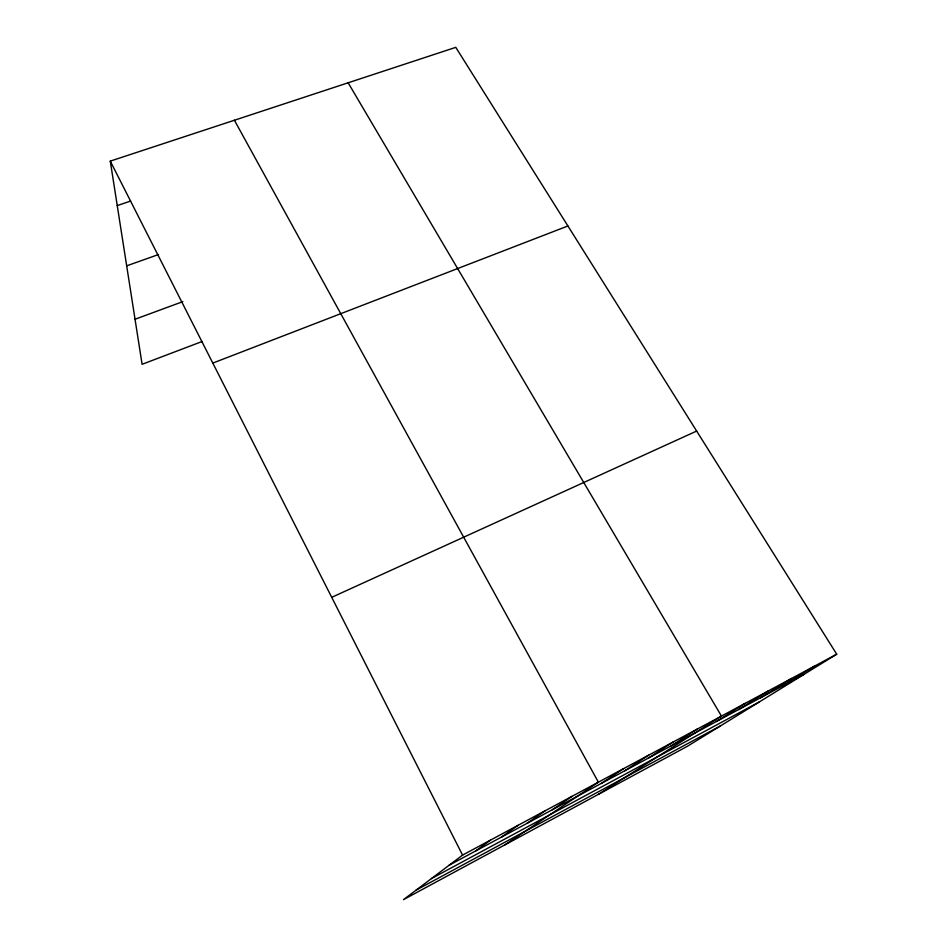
<?xml version="1.0" encoding="UTF-8"?>
<svg xmlns="http://www.w3.org/2000/svg" width="947" height="947" viewBox="0 0 947 947"><rect width="100%" height="100%" fill="white"/><g stroke="black" fill="none" stroke-linecap="round" stroke-linejoin="round"><path stroke-width="1.42" d="M836.722 654.199L462.574 855.105L403.469 899.65L687.664 746.129L836.722 654.199L455.779 47.35L110.278 161.12L142.097 364.299L202.102 341.5M475.489 851.057L490.522 840.107M501.46 837.101L518.056 825.322M527.088 823.322L545.212 810.739M552.373 809.721L571.988 796.356M504.905 844.854L598.386 782.186L234.406 120.245M601.238 783.441L623.659 768.609M624.854 770.751L648.588 755.221M648.162 758.216L673.199 742.01M671.198 745.822L697.477 728.977M598.492 794.296L721.448 716.098L348.141 82.791M716.406 721.519L745.1 703.396M738.601 709.587L768.455 690.86M760.524 697.797L791.503 678.49M782.175 686.149L814.254 666.274M416.112 890.121L720.205 726.053M449.162 865.215L803.577 674.643M431.43 878.579L759.151 702.035M331.71 597.32L696.649 431.063M212.803 363.092L567.916 225.978M135.042 319.246L182.854 301.62M126.673 265.847L158.551 254.518M117.239 205.606L130.615 201.048M110.278 161.12L462.574 855.105"/></g></svg>
